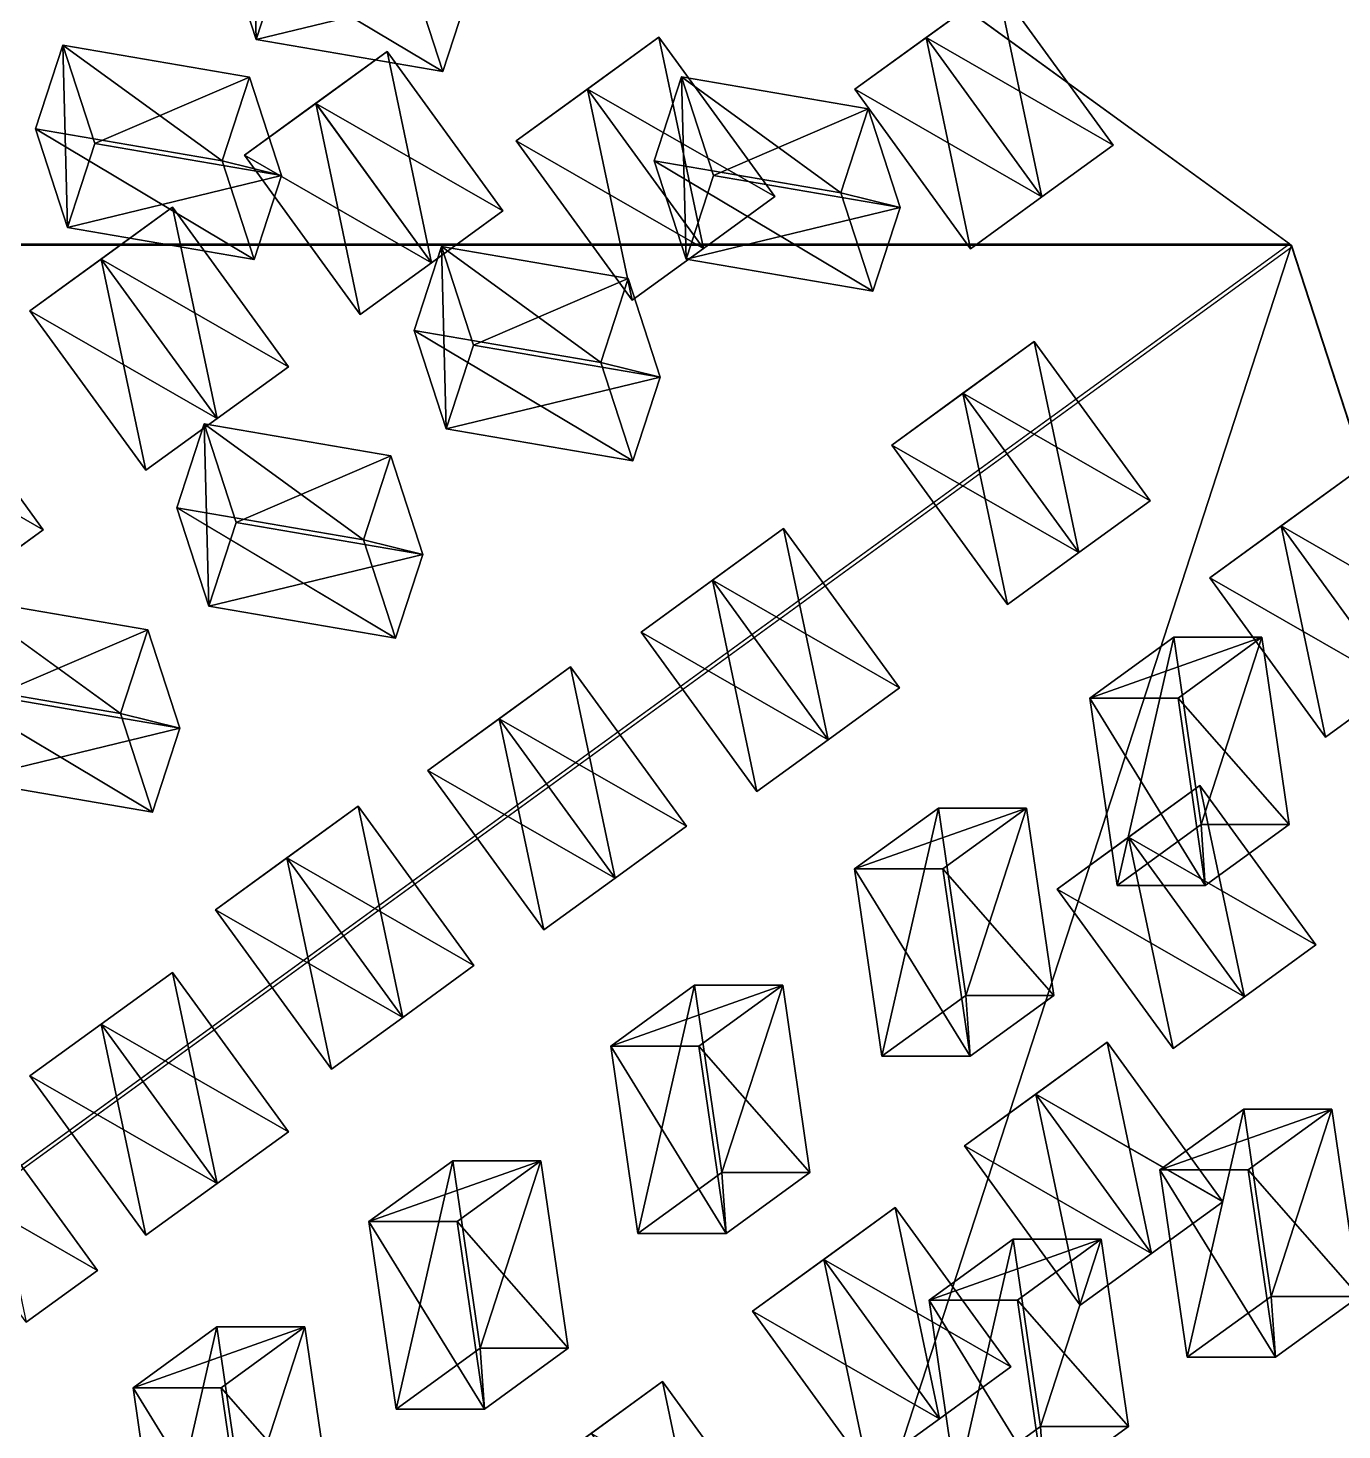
# Model space of a CAD drawing. Header units: metres. Extents: x -324 to 324, y -310 to 311.
# Drawn here: x 197.8 to 264.5, y 130.2 to 201.3 of the extents above; entities that cross this region are included whole.
import ezdxf

# ---------------------------------------------------------------- set-up
doc = ezdxf.new("R2010")
doc.units = ezdxf.units.M

msp = doc.modelspace()

# ---------------------------------------------------------------- linework, layer by layer
for p, q in [((261.85678, 190.37573, -938.09595), (100.055176, 307.93848, -1061.6997)), ((100.13973, 307.87, -1061.904), (261.94806, 190.31651, -938.3003)), ((161.85379, 117.71219, -738.10077), (261.85678, 190.37573, -938.09595)), ((261.97623, 190.21135, -938.0959), (161.96648, 117.557076, -738.10077)), ((261.94806, 190.31651, -938.3003), (323.74664, 0.10166931, -1061.9042)), ((323.78568, 7.632487e-05, -1061.6997), (261.97623, 190.21135, -938.0959))]:
    msp.add_line(p, q)
for points in [[(-61.753036, 190.3664, -738.10077), (261.85678, 190.37573, -938.09595), (100.055176, 307.93848, -1061.6997), (100.055275, 307.93857, -1061.6996)], [(261.94806, 190.31651, -938.3003), (61.935257, 190.3072, -1261.8992), (100.13973, 307.87, -1061.904), (100.13983, 307.8701, -1061.9039)], [(209.17441, 210.01279, -923.883), (207.79248, 205.75963, -926.1193), (209.41695, 200.75923, -917.613), (209.41705, 200.75934, -917.61285)], [(209.41695, 200.75923, -917.613), (210.79889, 205.01239, -915.3767), (209.17441, 210.01279, -923.883), (209.17451, 210.0129, -923.8829)], [(218.88913, 199.13477, -920.3769), (209.41695, 200.75923, -917.613), (207.79248, 205.75963, -926.1193), (207.79259, 205.75974, -926.1192)], [(207.79248, 205.75963, -926.1193), (217.26465, 204.13516, -928.8832), (218.88913, 199.13477, -920.3769), (218.88924, 199.13487, -920.3768)], [(220.27106, 203.38792, -918.14056), (210.79889, 205.01239, -915.3767), (209.41695, 200.75923, -917.613), (209.41705, 200.75934, -917.61285)], [(220.27106, 203.38792, -918.14056), (218.88913, 199.13477, -920.3769), (217.26465, 204.13516, -928.8832), (217.26476, 204.13527, -928.88306)], [(209.41695, 200.75923, -917.613), (218.88913, 199.13477, -920.3769), (220.27106, 203.38792, -918.14056), (220.27116, 203.38803, -918.14044)], [(239.79451, 198.22546, -972.67017), (243.4129, 200.85437, -963.72614), (247.03085, 203.48297, -965.9624), (247.03096, 203.48308, -965.9623)], [(247.03085, 203.48297, -965.9624), (243.41246, 200.85405, -974.90643), (239.79451, 198.22546, -972.67017), (239.79462, 198.22557, -972.67004)], [(243.41246, 200.85405, -974.90643), (247.03085, 203.48297, -965.9624), (252.9087, 195.39279, -965.9624), (252.90881, 195.3929, -965.9623)], [(247.03085, 203.48297, -965.9624), (243.4129, 200.85437, -963.72614), (249.29076, 192.7642, -963.72614), (249.29086, 192.76431, -963.726)], [(249.29076, 192.7642, -963.72614), (252.9087, 195.39279, -965.9624), (247.03085, 203.48297, -965.9624), (247.03096, 203.48308, -965.9623)], [(222.61728, 195.61238, -1003.5316), (226.23567, 198.24129, -994.5876), (229.85362, 200.86989, -996.82385), (229.85373, 200.87, -996.8237)], [(229.85362, 200.86989, -996.82385), (226.23523, 198.24097, -1005.7679), (222.61728, 195.61238, -1003.5316), (222.61739, 195.61249, -1003.5315)], [(226.23523, 198.24097, -1005.7679), (229.85362, 200.86989, -996.82385), (235.73148, 192.77971, -996.82385), (235.73158, 192.77982, -996.8237)], [(229.85362, 200.86989, -996.82385), (226.23567, 198.24129, -994.5876), (232.11353, 190.15112, -994.5876), (232.11363, 190.15123, -994.58746)], [(232.11353, 190.15112, -994.5876), (235.73148, 192.77971, -996.82385), (229.85362, 200.86989, -996.82385), (229.85373, 200.87, -996.8237)], [(243.4129, 200.85437, -963.72614), (239.79451, 198.22546, -972.67017), (245.67236, 190.13528, -972.67017), (245.67247, 190.13539, -972.67004)], [(239.79451, 198.22546, -972.67017), (243.41246, 200.85405, -974.90643), (249.29031, 192.76389, -974.90643), (249.29042, 192.76399, -974.9063)], [(252.9087, 195.39279, -965.9624), (249.29031, 192.76389, -974.90643), (243.41246, 200.85405, -974.90643), (243.41257, 200.85416, -974.9063)], [(245.67236, 190.13528, -972.67017), (249.29076, 192.7642, -963.72614), (243.4129, 200.85437, -963.72614), (243.41301, 200.85448, -963.726)], [(207.69804, 194.58989, -904.81744), (198.22588, 196.21436, -902.0536), (199.6078, 200.46751, -899.81726), (199.60791, 200.46762, -899.81714)], [(199.6078, 200.46751, -899.81726), (198.22588, 196.21436, -902.0536), (199.85034, 191.21396, -893.54724), (199.85045, 191.21407, -893.5471)], [(199.85034, 191.21396, -893.54724), (201.23228, 195.46712, -891.311), (199.6078, 200.46751, -899.81726), (199.60791, 200.46762, -899.81714)], [(209.07999, 198.84305, -902.5812), (199.6078, 200.46751, -899.81726), (201.23228, 195.46712, -891.311), (201.23239, 195.46722, -891.31085)], [(199.6078, 200.46751, -899.81726), (209.07999, 198.84305, -902.5812), (207.69804, 194.58989, -904.81744), (207.69815, 194.59, -904.8173)], [(208.82446, 194.88531, -1026.7008), (212.44286, 197.51422, -1017.7567), (216.0608, 200.14282, -1019.993), (216.06091, 200.14293, -1019.99286)], [(216.0608, 200.14282, -1019.993), (212.44241, 197.5139, -1028.937), (208.82446, 194.88531, -1026.7008), (208.82457, 194.88542, -1026.7007)], [(212.44241, 197.5139, -1028.937), (216.0608, 200.14282, -1019.993), (221.93866, 192.05264, -1019.993), (221.93877, 192.05275, -1019.99286)], [(216.0608, 200.14282, -1019.993), (212.44286, 197.51422, -1017.7567), (218.32071, 189.42406, -1017.7567), (218.32082, 189.42416, -1017.7566)], [(218.32071, 189.42406, -1017.7567), (221.93866, 192.05264, -1019.993), (216.0608, 200.14282, -1019.993), (216.06091, 200.14293, -1019.99286)], [(201.23228, 195.46712, -891.311), (210.70445, 193.84265, -894.0748), (209.07999, 198.84305, -902.5812), (209.0801, 198.84315, -902.58105)], [(207.69804, 194.58989, -904.81744), (209.07999, 198.84305, -902.5812), (210.70445, 193.84265, -894.0748), (210.70456, 193.84276, -894.0747)], [(239.08505, 192.97623, -921.14435), (229.61288, 194.6007, -918.3805), (230.99481, 198.85385, -916.14417), (230.99492, 198.85396, -916.14404)], [(230.99481, 198.85385, -916.14417), (229.61288, 194.6007, -918.3805), (231.23735, 189.6003, -909.87415), (231.23746, 189.6004, -909.874)], [(231.23735, 189.6003, -909.87415), (232.6193, 193.85345, -907.6379), (230.99481, 198.85385, -916.14417), (230.99492, 198.85396, -916.14404)], [(240.467, 197.22939, -918.9081), (230.99481, 198.85385, -916.14417), (232.6193, 193.85345, -907.6379), (232.6194, 193.85356, -907.63776)], [(230.99481, 198.85385, -916.14417), (240.467, 197.22939, -918.9081), (239.08505, 192.97623, -921.14435), (239.08516, 192.97633, -921.1442)], [(226.23567, 198.24129, -994.5876), (222.61728, 195.61238, -1003.5316), (228.49513, 187.5222, -1003.5316), (228.49524, 187.52231, -1003.5315)], [(222.61728, 195.61238, -1003.5316), (226.23523, 198.24097, -1005.7679), (232.11308, 190.1508, -1005.7679), (232.11319, 190.15091, -1005.76776)], [(235.73148, 192.77971, -996.82385), (232.11308, 190.1508, -1005.7679), (226.23523, 198.24097, -1005.7679), (226.23534, 198.24107, -1005.76776)], [(228.49513, 187.5222, -1003.5316), (232.11353, 190.15112, -994.5876), (226.23567, 198.24129, -994.5876), (226.23578, 198.2414, -994.58746)], [(249.29031, 192.76389, -974.90643), (245.67236, 190.13528, -972.67017), (239.79451, 198.22546, -972.67017), (239.79462, 198.22557, -972.67004)], [(212.44286, 197.51422, -1017.7567), (208.82446, 194.88531, -1026.7008), (214.70232, 186.79514, -1026.7008), (214.70242, 186.79524, -1026.7007)], [(208.82446, 194.88531, -1026.7008), (212.44241, 197.5139, -1028.937), (218.32027, 189.42374, -1028.937), (218.32037, 189.42384, -1028.9369)], [(221.93866, 192.05264, -1019.993), (218.32027, 189.42374, -1028.937), (212.44241, 197.5139, -1028.937), (212.44252, 197.514, -1028.9369)], [(214.70232, 186.79514, -1026.7008), (218.32071, 189.42406, -1017.7567), (212.44286, 197.51422, -1017.7567), (212.44296, 197.51433, -1017.7566)], [(232.6193, 193.85345, -907.6379), (242.09146, 192.22899, -910.40173), (240.467, 197.22939, -918.9081), (240.4671, 197.22949, -918.90796)], [(239.08505, 192.97623, -921.14435), (240.467, 197.22939, -918.9081), (242.09146, 192.22899, -910.40173), (242.09157, 192.2291, -910.4016)], [(209.32253, 189.5895, -896.31116), (199.85034, 191.21396, -893.54724), (198.22588, 196.21436, -902.0536), (198.22598, 196.21446, -902.05347)], [(198.22588, 196.21436, -902.0536), (207.69804, 194.58989, -904.81744), (209.32253, 189.5895, -896.31116), (209.32263, 189.5896, -896.31104)], [(210.70445, 193.84265, -894.0748), (201.23228, 195.46712, -891.311), (199.85034, 191.21396, -893.54724), (199.85045, 191.21407, -893.5471)], [(232.11308, 190.1508, -1005.7679), (228.49513, 187.5222, -1003.5316), (222.61728, 195.61238, -1003.5316), (222.61739, 195.61249, -1003.5315)], [(249.29031, 192.76389, -974.90643), (252.9087, 195.39279, -965.9624), (249.29076, 192.7642, -963.72614), (249.29086, 192.76431, -963.726)], [(210.70445, 193.84265, -894.0748), (209.32253, 189.5895, -896.31116), (207.69804, 194.58989, -904.81744), (207.69815, 194.59, -904.8173)], [(218.32027, 189.42374, -1028.937), (214.70232, 186.79514, -1026.7008), (208.82446, 194.88531, -1026.7008), (208.82457, 194.88542, -1026.7007)], [(240.70953, 187.97583, -912.63806), (231.23735, 189.6003, -909.87415), (229.61288, 194.6007, -918.3805), (229.61299, 194.6008, -918.3804)], [(229.61288, 194.6007, -918.3805), (239.08505, 192.97623, -921.14435), (240.70953, 187.97583, -912.63806), (240.70964, 187.97594, -912.63794)], [(199.85034, 191.21396, -893.54724), (209.32253, 189.5895, -896.31116), (210.70445, 193.84265, -894.0748), (210.70456, 193.84276, -894.0747)], [(242.09146, 192.22899, -910.40173), (232.6193, 193.85345, -907.6379), (231.23735, 189.6003, -909.87415), (231.23746, 189.6004, -909.874)], [(242.09146, 192.22899, -910.40173), (240.70953, 187.97583, -912.63806), (239.08505, 192.97623, -921.14435), (239.08516, 192.97633, -921.1442)], [(197.9418, 186.97859, -1053.601), (201.5602, 189.6075, -1044.6569), (205.17815, 192.2361, -1046.8932), (205.17825, 192.2362, -1046.8931)], [(205.17815, 192.2361, -1046.8932), (201.55975, 189.60718, -1055.8373), (197.9418, 186.97859, -1053.601), (197.94191, 186.9787, -1053.6008)], [(201.55975, 189.60718, -1055.8373), (205.17815, 192.2361, -1046.8932), (211.056, 184.14592, -1046.8932), (211.0561, 184.14603, -1046.8931)], [(205.17815, 192.2361, -1046.8932), (201.5602, 189.6075, -1044.6569), (207.43805, 181.51733, -1044.6569), (207.43816, 181.51744, -1044.6567)], [(207.43805, 181.51733, -1044.6569), (211.056, 184.14592, -1046.8932), (205.17815, 192.2361, -1046.8932), (205.17825, 192.2362, -1046.8931)], [(231.23735, 189.6003, -909.87415), (240.70953, 187.97583, -912.63806), (242.09146, 192.22899, -910.40173), (242.09157, 192.2291, -910.4016)], [(232.11308, 190.1508, -1005.7679), (235.73148, 192.77971, -996.82385), (232.11353, 190.15112, -994.5876), (232.11363, 190.15123, -994.58746)], [(249.29076, 192.7642, -963.72614), (245.67236, 190.13528, -972.67017), (249.29031, 192.76389, -974.90643), (249.29042, 192.76399, -974.9063)], [(218.32027, 189.42374, -1028.937), (221.93866, 192.05264, -1019.993), (218.32071, 189.42406, -1017.7567), (218.32082, 189.42416, -1017.7566)], [(-61.753036, 190.3664, -738.10077), (161.85379, 117.71219, -738.10077), (261.85678, 190.37573, -938.09595), (261.85687, 190.37584, -938.0958)], [(61.803394, -190.21127, -1262), (61.803425, 190.21133, -1262), (200, 2.2904767e-05, -1262), (200.0001, 0.00012290476, -1261.9999)], [(261.94806, 190.31651, -938.3003), (200.13191, 0.09591675, -1261.8993), (61.935257, 190.3072, -1261.8992), (61.935356, 190.30731, -1261.899)], [(161.96648, 117.557076, -738.10077), (323.78568, 7.632487e-05, -1061.6997), (261.97623, 190.21135, -938.0959), (261.97632, 190.21146, -938.09576)], [(261.94806, 190.31651, -938.3003), (323.74664, 0.10166931, -1061.9042), (200.13191, 0.09591675, -1261.8993), (200.13202, 0.09601675, -1261.8992)], [(226.91206, 184.36429, -897.24304), (217.4399, 185.98875, -894.4792), (218.82182, 190.24191, -892.24286), (218.82193, 190.24202, -892.24274)], [(218.82182, 190.24191, -892.24286), (217.4399, 185.98875, -894.4792), (219.06436, 180.98836, -885.97284), (219.06447, 180.98846, -885.9727)], [(219.06436, 180.98836, -885.97284), (220.4463, 185.24152, -883.7366), (218.82182, 190.24191, -892.24286), (218.82193, 190.24202, -892.24274)], [(228.294, 188.61745, -895.0068), (218.82182, 190.24191, -892.24286), (220.4463, 185.24152, -883.7366), (220.44641, 185.24162, -883.73645)], [(218.82182, 190.24191, -892.24286), (228.294, 188.61745, -895.0068), (226.91206, 184.36429, -897.24304), (226.91217, 184.3644, -897.2429)], [(232.11353, 190.15112, -994.5876), (228.49513, 187.5222, -1003.5316), (232.11308, 190.1508, -1005.7679), (232.11319, 190.15091, -1005.76776)], [(201.5602, 189.6075, -1044.6569), (197.9418, 186.97859, -1053.601), (203.81966, 178.88841, -1053.601), (203.81976, 178.88852, -1053.6008)], [(197.9418, 186.97859, -1053.601), (201.55975, 189.60718, -1055.8373), (207.4376, 181.51701, -1055.8373), (207.43771, 181.51712, -1055.8372)], [(211.056, 184.14592, -1046.8932), (207.4376, 181.51701, -1055.8373), (201.55975, 189.60718, -1055.8373), (201.55986, 189.60728, -1055.8372)], [(203.81966, 178.88841, -1053.601), (207.43805, 181.51733, -1044.6569), (201.5602, 189.6075, -1044.6569), (201.5603, 189.6076, -1044.6567)], [(218.32071, 189.42406, -1017.7567), (214.70232, 186.79514, -1026.7008), (218.32027, 189.42374, -1028.937), (218.32037, 189.42384, -1028.9369)], [(220.4463, 185.24152, -883.7366), (229.91847, 183.61705, -886.5004), (228.294, 188.61745, -895.0068), (228.29411, 188.61755, -895.00665)], [(226.91206, 184.36429, -897.24304), (228.294, 188.61745, -895.0068), (229.91847, 183.61705, -886.5004), (229.91858, 183.61716, -886.5003)], [(207.4376, 181.51701, -1055.8373), (203.81966, 178.88841, -1053.601), (197.9418, 186.97859, -1053.601), (197.94191, 186.9787, -1053.6008)], [(228.53654, 179.36389, -888.73676), (219.06436, 180.98836, -885.97284), (217.4399, 185.98875, -894.4792), (217.44, 185.98886, -894.47906)], [(217.4399, 185.98875, -894.4792), (226.91206, 184.36429, -897.24304), (228.53654, 179.36389, -888.73676), (228.53665, 179.364, -888.73663)], [(229.91847, 183.61705, -886.5004), (220.4463, 185.24152, -883.7366), (219.06436, 180.98836, -885.97284), (219.06447, 180.98846, -885.9727)], [(241.66646, 180.16995, -990.8646), (245.28485, 182.79886, -981.9206), (248.9028, 185.42746, -984.15686), (248.90291, 185.42757, -984.15674)], [(248.9028, 185.42746, -984.15686), (245.28441, 182.79854, -993.1009), (241.66646, 180.16995, -990.8646), (241.66656, 180.17006, -990.8645)], [(245.28441, 182.79854, -993.1009), (248.9028, 185.42746, -984.15686), (254.78065, 177.33728, -984.15686), (254.78076, 177.33739, -984.15674)], [(248.9028, 185.42746, -984.15686), (245.28485, 182.79886, -981.9206), (251.1627, 174.7087, -981.9206), (251.16281, 174.7088, -981.9205)], [(251.1627, 174.7087, -981.9206), (254.78065, 177.33728, -984.15686), (248.9028, 185.42746, -984.15686), (248.90291, 185.42757, -984.15674)], [(229.91847, 183.61705, -886.5004), (228.53654, 179.36389, -888.73676), (226.91206, 184.36429, -897.24304), (226.91217, 184.3644, -897.2429)], [(189.12123, 181.33394, -1085.6854), (192.73962, 183.96286, -1076.7413), (198.61748, 175.87268, -1076.7413), (198.61758, 175.87279, -1076.7412)], [(194.99953, 173.2441, -1074.505), (198.61748, 175.87268, -1076.7413), (192.73962, 183.96286, -1076.7413), (192.73973, 183.96297, -1076.7412)], [(207.4376, 181.51701, -1055.8373), (211.056, 184.14592, -1046.8932), (207.43805, 181.51733, -1044.6569), (207.43816, 181.51744, -1044.6567)], [(219.06436, 180.98836, -885.97284), (228.53654, 179.36389, -888.73676), (229.91847, 183.61705, -886.5004), (229.91858, 183.61716, -886.5003)], [(245.28485, 182.79886, -981.9206), (241.66646, 180.16995, -990.8646), (247.54431, 172.07977, -990.8646), (247.54442, 172.07988, -990.8645)], [(241.66646, 180.16995, -990.8646), (245.28441, 182.79854, -993.1009), (251.16226, 174.70837, -993.1009), (251.16237, 174.70848, -993.10077)], [(254.78065, 177.33728, -984.15686), (251.16226, 174.70837, -993.1009), (245.28441, 182.79854, -993.1009), (245.28452, 182.79865, -993.10077)], [(247.54431, 172.07977, -990.8646), (251.1627, 174.7087, -981.9206), (245.28485, 182.79886, -981.9206), (245.28496, 182.79897, -981.9205)], [(207.43805, 181.51733, -1044.6569), (203.81966, 178.88841, -1053.601), (207.4376, 181.51701, -1055.8373), (207.43771, 181.51712, -1055.8372)], [(198.61748, 175.87268, -1076.7413), (194.99908, 173.24377, -1085.6854), (189.12123, 181.33394, -1085.6854), (189.12134, 181.33405, -1085.6853)], [(214.86455, 175.36606, -872.68463), (205.39238, 176.99052, -869.9208), (206.7743, 181.24368, -867.68445), (206.77441, 181.24379, -867.6843)], [(206.7743, 181.24368, -867.68445), (205.39238, 176.99052, -869.9208), (207.01685, 171.99013, -861.4144), (207.01695, 171.99023, -861.4143)], [(207.01685, 171.99013, -861.4144), (208.39879, 176.24329, -859.17816), (206.7743, 181.24368, -867.68445), (206.77441, 181.24379, -867.6843)], [(216.24649, 179.61922, -870.44836), (206.7743, 181.24368, -867.68445), (208.39879, 176.24329, -859.17816), (208.3989, 176.2434, -859.17804)], [(206.7743, 181.24368, -867.68445), (216.24649, 179.61922, -870.44836), (214.86455, 175.36606, -872.68463), (214.86465, 175.36617, -872.6845)], [(251.16226, 174.70837, -993.1009), (247.54431, 172.07977, -990.8646), (241.66646, 180.16995, -990.8646), (241.66656, 180.17006, -990.8645)], [(208.39879, 176.24329, -859.17816), (217.87096, 174.61882, -861.942), (216.24649, 179.61922, -870.44836), (216.2466, 179.61932, -870.44824)], [(214.86455, 175.36606, -872.68463), (216.24649, 179.61922, -870.44836), (217.87096, 174.61882, -861.942), (217.87106, 174.61893, -861.9419)], [(257.80573, 173.43515, -972.67017), (261.4241, 176.06406, -963.72614), (265.04205, 178.69266, -965.9624), (265.04214, 178.69276, -965.9623)], [(265.04205, 178.69266, -965.9624), (261.42368, 176.06374, -974.90643), (257.80573, 173.43515, -972.67017), (257.80582, 173.43526, -972.67004)], [(261.42368, 176.06374, -974.90643), (265.04205, 178.69266, -965.9624), (270.91992, 170.60248, -965.9624), (270.92, 170.60258, -965.9623)], [(265.04205, 178.69266, -965.9624), (261.4241, 176.06406, -963.72614), (267.30197, 167.97389, -963.72614), (267.30206, 167.974, -963.726)], [(251.16226, 174.70837, -993.1009), (254.78065, 177.33728, -984.15686), (251.1627, 174.7087, -981.9206), (251.16281, 174.7088, -981.9205)], [(216.48903, 170.36566, -864.17834), (207.01685, 171.99013, -861.4144), (205.39238, 176.99052, -869.9208), (205.39249, 176.99063, -869.92065)], [(205.39238, 176.99052, -869.9208), (214.86455, 175.36606, -872.68463), (216.48903, 170.36566, -864.17834), (216.48914, 170.36577, -864.1782)], [(194.99908, 173.24377, -1085.6854), (198.61748, 175.87268, -1076.7413), (194.99953, 173.2441, -1074.505), (194.99963, 173.2442, -1074.5049)], [(217.87096, 174.61882, -861.942), (208.39879, 176.24329, -859.17816), (207.01685, 171.99013, -861.4144), (207.01695, 171.99023, -861.4143)], [(228.94824, 170.675, -1022.60126), (232.56664, 173.30391, -1013.6572), (236.18459, 175.93251, -1015.8935), (236.1847, 175.93262, -1015.8934)], [(236.18459, 175.93251, -1015.8935), (232.5662, 173.30359, -1024.8375), (228.94824, 170.675, -1022.60126), (228.94835, 170.67511, -1022.60114)], [(232.5662, 173.30359, -1024.8375), (236.18459, 175.93251, -1015.8935), (242.06244, 167.84233, -1015.8935), (242.06255, 167.84244, -1015.8934)], [(236.18459, 175.93251, -1015.8935), (232.56664, 173.30391, -1013.6572), (238.44449, 165.21375, -1013.6572), (238.4446, 165.21385, -1013.6571)], [(238.44449, 165.21375, -1013.6572), (242.06244, 167.84233, -1015.8935), (236.18459, 175.93251, -1015.8935), (236.1847, 175.93262, -1015.8934)], [(261.4241, 176.06406, -963.72614), (257.80573, 173.43515, -972.67017), (263.6836, 165.34497, -972.67017), (263.6837, 165.34508, -972.67004)], [(257.80573, 173.43515, -972.67017), (261.42368, 176.06374, -974.90643), (267.30154, 167.97357, -974.90643), (267.30164, 167.97368, -974.9063)], [(270.91992, 170.60248, -965.9624), (267.30154, 167.97357, -974.90643), (261.42368, 176.06374, -974.90643), (261.42377, 176.06384, -974.9063)], [(263.6836, 165.34497, -972.67017), (267.30197, 167.97389, -963.72614), (261.4241, 176.06406, -963.72614), (261.4242, 176.06416, -963.726)], [(217.87096, 174.61882, -861.942), (216.48903, 170.36566, -864.17834), (214.86455, 175.36606, -872.68463), (214.86465, 175.36617, -872.6845)], [(207.01685, 171.99013, -861.4144), (216.48903, 170.36566, -864.17834), (217.87096, 174.61882, -861.942), (217.87106, 174.61893, -861.9419)], [(251.1627, 174.7087, -981.9206), (247.54431, 172.07977, -990.8646), (251.16226, 174.70837, -993.1009), (251.16237, 174.70848, -993.10077)], [(232.56664, 173.30391, -1013.6572), (228.94824, 170.675, -1022.60126), (234.8261, 162.58482, -1022.60126), (234.8262, 162.58493, -1022.60114)], [(228.94824, 170.675, -1022.60126), (232.5662, 173.30359, -1024.8375), (238.44405, 165.21342, -1024.8375), (238.44415, 165.21353, -1024.8374)], [(242.06244, 167.84233, -1015.8935), (238.44405, 165.21342, -1024.8375), (232.5662, 173.30359, -1024.8375), (232.5663, 173.3037, -1024.8374)], [(234.8261, 162.58482, -1022.60126), (238.44449, 165.21375, -1013.6572), (232.56664, 173.30391, -1013.6572), (232.56674, 173.30402, -1013.6571)], [(267.30154, 167.97357, -974.90643), (263.6836, 165.34497, -972.67017), (257.80573, 173.43515, -972.67017), (257.80582, 173.43526, -972.67004)], [(202.53131, 166.53842, -848.2741), (193.05914, 168.16289, -845.51025), (194.44107, 172.41605, -843.2739), (194.44118, 172.41615, -843.2738)], [(203.91325, 170.79158, -846.03784), (194.44107, 172.41605, -843.2739), (196.06555, 167.41565, -834.76764), (196.06566, 167.41576, -834.7675)], [(194.44107, 172.41605, -843.2739), (203.91325, 170.79158, -846.03784), (202.53131, 166.53842, -848.2741), (202.53142, 166.53853, -848.274)], [(196.06555, 167.41565, -834.76764), (205.53772, 165.79118, -837.5315), (203.91325, 170.79158, -846.03784), (203.91336, 170.79169, -846.0377)], [(202.53131, 166.53842, -848.2741), (203.91325, 170.79158, -846.03784), (205.53772, 165.79118, -837.5315), (205.53783, 165.79129, -837.5314)], [(238.44405, 165.21342, -1024.8375), (234.8261, 162.58482, -1022.60126), (228.94824, 170.675, -1022.60126), (228.94835, 170.67511, -1022.60114)], [(253.10936, 157.8157, -912.5389), (251.72726, 167.32626, -909.77496), (255.98093, 170.41644, -918.2813), (255.98103, 170.41655, -918.2812)], [(251.72726, 167.32626, -909.77496), (256.19928, 167.32626, -907.5387), (260.45294, 170.41644, -916.045), (260.45303, 170.41655, -916.04486)], [(260.45294, 170.41644, -916.045), (255.98093, 170.41644, -918.2813), (251.72726, 167.32626, -909.77496), (251.72737, 167.32637, -909.77484)], [(255.98093, 170.41644, -918.2813), (257.36304, 160.90588, -921.04517), (253.10936, 157.8157, -912.5389), (253.10947, 157.81581, -912.53876)], [(257.36304, 160.90588, -921.04517), (255.98093, 170.41644, -918.2813), (260.45294, 170.41644, -916.045), (260.45303, 170.41655, -916.04486)], [(261.83505, 160.90588, -918.8089), (260.45294, 170.41644, -916.045), (256.19928, 167.32626, -907.5387), (256.19937, 167.32637, -907.5386)], [(260.45294, 170.41644, -916.045), (261.83505, 160.90588, -918.8089), (257.36304, 160.90588, -921.04517), (257.36313, 160.90599, -921.04504)], [(218.13792, 163.64839, -1048.3499), (221.75632, 166.2773, -1039.4058), (225.37427, 168.9059, -1041.6421), (225.37437, 168.906, -1041.642)], [(225.37427, 168.9059, -1041.6421), (221.75587, 166.27698, -1050.5862), (218.13792, 163.64839, -1048.3499), (218.13803, 163.6485, -1048.3497)], [(221.75587, 166.27698, -1050.5862), (225.37427, 168.9059, -1041.6421), (231.25212, 160.81572, -1041.6421), (231.25223, 160.81583, -1041.642)], [(225.37427, 168.9059, -1041.6421), (221.75632, 166.2773, -1039.4058), (227.63417, 158.18713, -1039.4058), (227.63428, 158.18724, -1039.4056)], [(227.63417, 158.18713, -1039.4058), (231.25212, 160.81572, -1041.6421), (225.37427, 168.9059, -1041.6421), (225.37437, 168.906, -1041.642)], [(204.15579, 161.53802, -839.7678), (194.68361, 163.16249, -837.0039), (193.05914, 168.16289, -845.51025), (193.05925, 168.163, -845.51013)], [(193.05914, 168.16289, -845.51025), (202.53131, 166.53842, -848.2741), (204.15579, 161.53802, -839.7678), (204.1559, 161.53813, -839.7677)], [(267.30197, 167.97389, -963.72614), (263.6836, 165.34497, -972.67017), (267.30154, 167.97357, -974.90643), (267.30164, 167.97368, -974.9063)], [(205.53772, 165.79118, -837.5315), (196.06555, 167.41565, -834.76764), (194.68361, 163.16249, -837.0039), (194.68372, 163.1626, -837.0038)], [(238.44405, 165.21342, -1024.8375), (242.06244, 167.84233, -1015.8935), (238.44449, 165.21375, -1013.6572), (238.4446, 165.21385, -1013.6571)], [(257.5814, 157.8157, -910.30255), (256.19928, 167.32626, -907.5387), (251.72726, 167.32626, -909.77496), (251.72737, 167.32637, -909.77484)], [(251.72726, 167.32626, -909.77496), (253.10936, 157.8157, -912.5389), (257.5814, 157.8157, -910.30255), (257.58148, 157.81581, -910.3024)], [(256.19928, 167.32626, -907.5387), (257.5814, 157.8157, -910.30255), (261.83505, 160.90588, -918.8089), (261.83514, 160.90599, -918.8088)], [(205.53772, 165.79118, -837.5315), (204.15579, 161.53802, -839.7678), (202.53131, 166.53842, -848.2741), (202.53142, 166.53853, -848.274)], [(221.75632, 166.2773, -1039.4058), (218.13792, 163.64839, -1048.3499), (224.01578, 155.55821, -1048.3499), (224.01588, 155.55832, -1048.3497)], [(218.13792, 163.64839, -1048.3499), (221.75587, 166.27698, -1050.5862), (227.63373, 158.18681, -1050.5862), (227.63383, 158.18692, -1050.586)], [(231.25212, 160.81572, -1041.6421), (227.63373, 158.18681, -1050.5862), (221.75587, 166.27698, -1050.5862), (221.75598, 166.27708, -1050.586)], [(224.01578, 155.55821, -1048.3499), (227.63417, 158.18713, -1039.4058), (221.75632, 166.2773, -1039.4058), (221.75642, 166.2774, -1039.4056)], [(194.68361, 163.16249, -837.0039), (204.15579, 161.53802, -839.7678), (205.53772, 165.79118, -837.5315), (205.53783, 165.79129, -837.5314)], [(238.44449, 165.21375, -1013.6572), (234.8261, 162.58482, -1022.60126), (238.44405, 165.21342, -1024.8375), (238.44415, 165.21353, -1024.8374)], [(227.63373, 158.18681, -1050.5862), (224.01578, 155.55821, -1048.3499), (218.13792, 163.64839, -1048.3499), (218.13803, 163.6485, -1048.3497)], [(250.07068, 157.6301, -1003.76196), (253.68907, 160.259, -994.81793), (257.307, 162.8876, -997.0542), (257.3071, 162.88771, -997.0541)], [(257.307, 162.8876, -997.0542), (253.68863, 160.25868, -1005.9982), (250.07068, 157.6301, -1003.76196), (250.07079, 157.6302, -1003.76184)], [(253.68863, 160.25868, -1005.9982), (257.307, 162.8876, -997.0542), (263.18488, 154.79742, -997.0542), (263.18497, 154.79753, -997.0541)], [(257.307, 162.8876, -997.0542), (253.68907, 160.259, -994.81793), (259.56693, 152.16884, -994.81793), (259.56702, 152.16895, -994.8178)], [(259.56693, 152.16884, -994.81793), (263.18488, 154.79742, -997.0542), (257.307, 162.8876, -997.0542), (257.3071, 162.88771, -997.0541)], [(207.35788, 156.58012, -1074.0985), (210.97627, 159.20903, -1065.1544), (214.59422, 161.83763, -1067.3907), (214.59433, 161.83774, -1067.3906)], [(214.59422, 161.83763, -1067.3907), (210.97583, 159.20871, -1076.3348), (207.35788, 156.58012, -1074.0985), (207.35799, 156.58023, -1074.0984)], [(210.97583, 159.20871, -1076.3348), (214.59422, 161.83763, -1067.3907), (220.47208, 153.74745, -1067.3907), (220.47218, 153.74756, -1067.3906)], [(214.59422, 161.83763, -1067.3907), (210.97627, 159.20903, -1065.1544), (216.85413, 151.11887, -1065.1544), (216.85423, 151.11897, -1065.1543)], [(216.85413, 151.11887, -1065.1544), (220.47208, 153.74745, -1067.3907), (214.59422, 161.83763, -1067.3907), (214.59433, 161.83774, -1067.3906)], [(241.17038, 149.14236, -888.6638), (239.78828, 158.65292, -885.8999), (244.04195, 161.7431, -894.40625), (244.04205, 161.74321, -894.4061)], [(239.78828, 158.65292, -885.8999), (244.2603, 158.65292, -883.66364), (248.51398, 161.7431, -892.1699), (248.51408, 161.74321, -892.1698)], [(248.51398, 161.7431, -892.1699), (244.04195, 161.7431, -894.40625), (239.78828, 158.65292, -885.8999), (239.78839, 158.65303, -885.8998)], [(244.04195, 161.7431, -894.40625), (245.42406, 152.23254, -897.1701), (241.17038, 149.14236, -888.6638), (241.17049, 149.14247, -888.6637)], [(245.42406, 152.23254, -897.1701), (244.04195, 161.7431, -894.40625), (248.51398, 161.7431, -892.1699), (248.51408, 161.74321, -892.1698)], [(249.89607, 152.23254, -894.93384), (248.51398, 161.7431, -892.1699), (244.2603, 158.65292, -883.66364), (244.2604, 158.65303, -883.6635)], [(248.51398, 161.7431, -892.1699), (249.89607, 152.23254, -894.93384), (245.42406, 152.23254, -897.1701), (245.42416, 152.23265, -897.17)], [(257.5814, 157.8157, -910.30255), (253.10936, 157.8157, -912.5389), (257.36304, 160.90588, -921.04517), (257.36313, 160.90599, -921.04504)], [(257.36304, 160.90588, -921.04517), (261.83505, 160.90588, -918.8089), (257.5814, 157.8157, -910.30255), (257.58148, 157.81581, -910.3024)], [(227.63373, 158.18681, -1050.5862), (231.25212, 160.81572, -1041.6421), (227.63417, 158.18713, -1039.4058), (227.63428, 158.18724, -1039.4056)], [(253.68907, 160.259, -994.81793), (250.07068, 157.6301, -1003.76196), (255.94853, 149.53992, -1003.76196), (255.94864, 149.54002, -1003.76184)], [(250.07068, 157.6301, -1003.76196), (253.68863, 160.25868, -1005.9982), (259.5665, 152.16852, -1005.9982), (259.5666, 152.16862, -1005.9981)], [(263.18488, 154.79742, -997.0542), (259.5665, 152.16852, -1005.9982), (253.68863, 160.25868, -1005.9982), (253.68874, 160.25879, -1005.9981)], [(255.94853, 149.53992, -1003.76196), (259.56693, 152.16884, -994.81793), (253.68907, 160.259, -994.81793), (253.68918, 160.25911, -994.8178)], [(210.97627, 159.20903, -1065.1544), (207.35788, 156.58012, -1074.0985), (213.23573, 148.48994, -1074.0985), (213.23584, 148.49005, -1074.0984)], [(207.35788, 156.58012, -1074.0985), (210.97583, 159.20871, -1076.3348), (216.85368, 151.11855, -1076.3348), (216.85379, 151.11865, -1076.3347)], [(220.47208, 153.74745, -1067.3907), (216.85368, 151.11855, -1076.3348), (210.97583, 159.20871, -1076.3348), (210.97594, 159.20882, -1076.3347)], [(213.23573, 148.48994, -1074.0985), (216.85413, 151.11887, -1065.1544), (210.97627, 159.20903, -1065.1544), (210.97638, 159.20914, -1065.1543)], [(227.63417, 158.18713, -1039.4058), (224.01578, 155.55821, -1048.3499), (227.63373, 158.18681, -1050.5862), (227.63383, 158.18692, -1050.586)], [(245.64241, 149.14236, -886.4275), (244.2603, 158.65292, -883.66364), (239.78828, 158.65292, -885.8999), (239.78839, 158.65303, -885.8998)], [(239.78828, 158.65292, -885.8999), (241.17038, 149.14236, -888.6638), (245.64241, 149.14236, -886.4275), (245.64252, 149.14247, -886.42737)], [(244.2603, 158.65292, -883.66364), (245.64241, 149.14236, -886.4275), (249.89607, 152.23254, -894.93384), (249.89618, 152.23265, -894.9337)], [(259.5665, 152.16852, -1005.9982), (255.94853, 149.53992, -1003.76196), (250.07068, 157.6301, -1003.76196), (250.07079, 157.6302, -1003.76184)], [(216.85368, 151.11855, -1076.3348), (213.23573, 148.48994, -1074.0985), (207.35788, 156.58012, -1074.0985), (207.35799, 156.58023, -1074.0984)], [(259.5665, 152.16852, -1005.9982), (263.18488, 154.79742, -997.0542), (259.56693, 152.16884, -994.81793), (259.56702, 152.16895, -994.8178)], [(216.85368, 151.11855, -1076.3348), (220.47208, 153.74745, -1067.3907), (216.85413, 151.11887, -1065.1544), (216.85423, 151.11897, -1065.1543)], [(197.94011, 148.14627, -1099.2483), (201.5585, 150.77518, -1090.3042), (205.17645, 153.40378, -1092.5405), (205.17656, 153.40388, -1092.5404)], [(205.17645, 153.40378, -1092.5405), (201.55806, 150.77486, -1101.4846), (197.94011, 148.14627, -1099.2483), (197.94022, 148.14638, -1099.2482)], [(201.55806, 150.77486, -1101.4846), (205.17645, 153.40378, -1092.5405), (211.0543, 145.3136, -1092.5405), (211.05441, 145.3137, -1092.5404)], [(205.17645, 153.40378, -1092.5405), (201.5585, 150.77518, -1090.3042), (207.43636, 142.68501, -1090.3042), (207.43646, 142.68512, -1090.3041)], [(207.43636, 142.68501, -1090.3042), (211.0543, 145.3136, -1092.5405), (205.17645, 153.40378, -1092.5405), (205.17656, 153.40388, -1092.5404)], [(228.79326, 140.15074, -863.9126), (227.41116, 149.6613, -861.1487), (231.66483, 152.75148, -869.655), (231.66493, 152.75159, -869.6549)], [(227.41116, 149.6613, -861.1487), (231.88318, 149.6613, -858.9124), (236.13686, 152.75148, -867.4187), (236.13696, 152.75159, -867.4186)], [(236.13686, 152.75148, -867.4187), (231.66483, 152.75148, -869.655), (227.41116, 149.6613, -861.1487), (227.41127, 149.6614, -861.14856)], [(231.66483, 152.75148, -869.655), (233.04694, 143.24092, -872.4189), (228.79326, 140.15074, -863.9126), (228.79337, 140.15085, -863.9125)], [(233.04694, 143.24092, -872.4189), (231.66483, 152.75148, -869.655), (236.13686, 152.75148, -867.4187), (236.13696, 152.75159, -867.4186)], [(237.51895, 143.24092, -870.1826), (236.13686, 152.75148, -867.4187), (231.88318, 149.6613, -858.9124), (231.88329, 149.6614, -858.9123)], [(236.13686, 152.75148, -867.4187), (237.51895, 143.24092, -870.1826), (233.04694, 143.24092, -872.4189), (233.04704, 143.24103, -872.41876)], [(245.64241, 149.14236, -886.4275), (241.17038, 149.14236, -888.6638), (245.42406, 152.23254, -897.1701), (245.42416, 152.23265, -897.17)], [(245.42406, 152.23254, -897.1701), (249.89607, 152.23254, -894.93384), (245.64241, 149.14236, -886.4275), (245.64252, 149.14247, -886.42737)], [(259.56693, 152.16884, -994.81793), (255.94853, 149.53992, -1003.76196), (259.5665, 152.16852, -1005.9982), (259.5666, 152.16862, -1005.9981)], [(216.85413, 151.11887, -1065.1544), (213.23573, 148.48994, -1074.0985), (216.85368, 151.11855, -1076.3348), (216.85379, 151.11865, -1076.3347)], [(201.5585, 150.77518, -1090.3042), (197.94011, 148.14627, -1099.2483), (203.81796, 140.05609, -1099.2483), (203.81807, 140.0562, -1099.2482)], [(197.94011, 148.14627, -1099.2483), (201.55806, 150.77486, -1101.4846), (207.43591, 142.6847, -1101.4846), (207.43602, 142.6848, -1101.4845)], [(211.0543, 145.3136, -1092.5405), (207.43591, 142.6847, -1101.4846), (201.55806, 150.77486, -1101.4846), (201.55817, 150.77496, -1101.4845)], [(203.81796, 140.05609, -1099.2483), (207.43636, 142.68501, -1090.3042), (201.5585, 150.77518, -1090.3042), (201.55861, 150.77528, -1090.3041)], [(233.26529, 140.15074, -861.6763), (231.88318, 149.6613, -858.9124), (227.41116, 149.6613, -861.1487), (227.41127, 149.6614, -861.14856)], [(227.41116, 149.6613, -861.1487), (228.79326, 140.15074, -863.9126), (233.26529, 140.15074, -861.6763), (233.2654, 140.15085, -861.67615)], [(231.88318, 149.6613, -858.9124), (233.26529, 140.15074, -861.6763), (237.51895, 143.24092, -870.1826), (237.51906, 143.24103, -870.1825)], [(245.36151, 144.5964, -1026.7008), (248.9799, 147.22531, -1017.7567), (252.59785, 149.85391, -1019.993), (252.59796, 149.85402, -1019.99286)], [(252.59785, 149.85391, -1019.993), (248.97946, 147.22499, -1028.937), (245.36151, 144.5964, -1026.7008), (245.36162, 144.59651, -1026.7007)], [(248.97946, 147.22499, -1028.937), (252.59785, 149.85391, -1019.993), (258.4757, 141.76373, -1019.993), (258.4758, 141.76384, -1019.99286)], [(252.59785, 149.85391, -1019.993), (248.9799, 147.22531, -1017.7567), (254.85776, 139.13515, -1017.7567), (254.85786, 139.13525, -1017.7566)], [(254.85776, 139.13515, -1017.7567), (258.4757, 141.76373, -1019.993), (252.59785, 149.85391, -1019.993), (252.59796, 149.85402, -1019.99286)], [(207.43591, 142.6847, -1101.4846), (203.81796, 140.05609, -1099.2483), (197.94011, 148.14627, -1099.2483), (197.94022, 148.14638, -1099.2482)], [(248.9799, 147.22531, -1017.7567), (245.36151, 144.5964, -1026.7008), (251.23936, 136.50623, -1026.7008), (251.23947, 136.50633, -1026.7007)], [(245.36151, 144.5964, -1026.7008), (248.97946, 147.22499, -1028.937), (254.85732, 139.13483, -1028.937), (254.85742, 139.13493, -1028.9369)], [(258.4757, 141.76373, -1019.993), (254.85732, 139.13483, -1028.937), (248.97946, 147.22499, -1028.937), (248.97957, 147.2251, -1028.9369)], [(251.23936, 136.50623, -1026.7008), (254.85776, 139.13515, -1017.7567), (248.9799, 147.22531, -1017.7567), (248.98001, 147.22542, -1017.7566)], [(191.86803, 143.73463, -1125.4368), (195.48642, 146.36356, -1116.4927), (201.36427, 138.27338, -1116.4927), (201.36438, 138.27348, -1116.4926)], [(197.74632, 135.64479, -1114.2563), (201.36427, 138.27338, -1116.4927), (195.48642, 146.36356, -1116.4927), (195.48653, 146.36366, -1116.4926)], [(256.6628, 133.86354, -919.6449), (255.2807, 143.3741, -916.881), (259.53436, 146.46428, -925.3873), (259.53445, 146.46439, -925.3872)], [(255.2807, 143.3741, -916.881), (259.75272, 143.3741, -914.6447), (264.00638, 146.46428, -923.151), (264.00647, 146.46439, -923.1509)], [(264.00638, 146.46428, -923.151), (259.53436, 146.46428, -925.3873), (255.2807, 143.3741, -916.881), (255.2808, 143.3742, -916.88086)], [(259.53436, 146.46428, -925.3873), (260.91647, 136.95372, -928.1512), (256.6628, 133.86354, -919.6449), (256.6629, 133.86365, -919.6448)], [(260.91647, 136.95372, -928.1512), (259.53436, 146.46428, -925.3873), (264.00638, 146.46428, -923.151), (264.00647, 146.46439, -923.1509)], [(265.3885, 136.95372, -925.9149), (264.00638, 146.46428, -923.151), (259.75272, 143.3741, -914.6447), (259.7528, 143.3742, -914.6446)], [(264.00638, 146.46428, -923.151), (265.3885, 136.95372, -925.9149), (260.91647, 136.95372, -928.1512), (260.91656, 136.95383, -928.15106)], [(207.43591, 142.6847, -1101.4846), (211.0543, 145.3136, -1092.5405), (207.43636, 142.68501, -1090.3042), (207.43646, 142.68512, -1090.3041)], [(254.85732, 139.13483, -1028.937), (251.23936, 136.50623, -1026.7008), (245.36151, 144.5964, -1026.7008), (245.36162, 144.59651, -1026.7007)], [(216.52568, 131.23868, -839.38043), (215.14359, 140.74924, -836.6165), (219.39725, 143.83942, -845.12286), (219.39735, 143.83952, -845.12274)], [(215.14359, 140.74924, -836.6165), (219.6156, 140.74924, -834.38025), (223.86928, 143.83942, -842.88654), (223.86938, 143.83952, -842.8864)], [(223.86928, 143.83942, -842.88654), (219.39725, 143.83942, -845.12286), (215.14359, 140.74924, -836.6165), (215.14369, 140.74934, -836.6164)], [(219.39725, 143.83942, -845.12286), (220.77936, 134.32886, -847.8867), (216.52568, 131.23868, -839.38043), (216.52579, 131.23878, -839.3803)], [(220.77936, 134.32886, -847.8867), (219.39725, 143.83942, -845.12286), (223.86928, 143.83942, -842.88654), (223.86938, 143.83952, -842.8864)], [(225.25137, 134.32886, -845.65045), (223.86928, 143.83942, -842.88654), (219.6156, 140.74924, -834.38025), (219.6157, 140.74934, -834.3801)], [(223.86928, 143.83942, -842.88654), (225.25137, 134.32886, -845.65045), (220.77936, 134.32886, -847.8867), (220.77946, 134.32896, -847.8866)], [(201.36427, 138.27338, -1116.4927), (197.74588, 135.64447, -1125.4368), (191.86803, 143.73463, -1125.4368), (191.86813, 143.73474, -1125.4366)], [(233.26529, 140.15074, -861.6763), (228.79326, 140.15074, -863.9126), (233.04694, 143.24092, -872.4189), (233.04704, 143.24103, -872.41876)], [(233.04694, 143.24092, -872.4189), (237.51895, 143.24092, -870.1826), (233.26529, 140.15074, -861.6763), (233.2654, 140.15085, -861.67615)], [(261.13483, 133.86354, -917.40857), (259.75272, 143.3741, -914.6447), (255.2807, 143.3741, -916.881), (255.2808, 143.3742, -916.88086)], [(255.2807, 143.3741, -916.881), (256.6628, 133.86354, -919.6449), (261.13483, 133.86354, -917.40857), (261.13492, 133.86365, -917.40845)], [(259.75272, 143.3741, -914.6447), (261.13483, 133.86354, -917.40857), (265.3885, 136.95372, -925.9149), (265.38858, 136.95383, -925.9148)], [(207.43636, 142.68501, -1090.3042), (203.81796, 140.05609, -1099.2483), (207.43591, 142.6847, -1101.4846), (207.43602, 142.6848, -1101.4845)], [(254.85732, 139.13483, -1028.937), (258.4757, 141.76373, -1019.993), (254.85776, 139.13515, -1017.7567), (254.85786, 139.13525, -1017.7566)], [(234.60222, 136.2064, -1053.9695), (238.22061, 138.83531, -1045.0254), (241.83856, 141.46391, -1047.2617), (241.83867, 141.46402, -1047.2616)], [(241.83856, 141.46391, -1047.2617), (238.22017, 138.83499, -1056.2058), (234.60222, 136.2064, -1053.9695), (234.60233, 136.20651, -1053.9694)], [(238.22017, 138.83499, -1056.2058), (241.83856, 141.46391, -1047.2617), (247.71642, 133.37373, -1047.2617), (247.71652, 133.37384, -1047.2616)], [(241.83856, 141.46391, -1047.2617), (238.22061, 138.83531, -1045.0254), (244.09846, 130.74515, -1045.0254), (244.09857, 130.74525, -1045.0253)], [(244.09846, 130.74515, -1045.0254), (247.71642, 133.37373, -1047.2617), (241.83856, 141.46391, -1047.2617), (241.83867, 141.46402, -1047.2616)], [(220.99771, 131.23868, -837.1441), (219.6156, 140.74924, -834.38025), (215.14359, 140.74924, -836.6165), (215.14369, 140.74934, -836.6164)], [(215.14359, 140.74924, -836.6165), (216.52568, 131.23868, -839.38043), (220.99771, 131.23868, -837.1441), (220.99782, 131.23878, -837.144)], [(219.6156, 140.74924, -834.38025), (220.99771, 131.23868, -837.1441), (225.25137, 134.32886, -845.65045), (225.25148, 134.32896, -845.6503)], [(244.95665, 127.25459, -896.2354), (243.57455, 136.76515, -893.4715), (247.82822, 139.85533, -901.97784), (247.82832, 139.85544, -901.9777)], [(243.57455, 136.76515, -893.4715), (248.04657, 136.76515, -891.2352), (252.30025, 139.85533, -899.7415), (252.30035, 139.85544, -899.7414)], [(252.30025, 139.85533, -899.7415), (247.82822, 139.85533, -901.97784), (243.57455, 136.76515, -893.4715), (243.57466, 136.76526, -893.4714)], [(247.82822, 139.85533, -901.97784), (249.21033, 130.34477, -904.7417), (244.95665, 127.25459, -896.2354), (244.95676, 127.25469, -896.2353)], [(249.21033, 130.34477, -904.7417), (247.82822, 139.85533, -901.97784), (252.30025, 139.85533, -899.7415), (252.30035, 139.85544, -899.7414)], [(253.68234, 130.34477, -902.50543), (252.30025, 139.85533, -899.7415), (248.04657, 136.76515, -891.2352), (248.04668, 136.76526, -891.2351)], [(252.30025, 139.85533, -899.7415), (253.68234, 130.34477, -902.50543), (249.21033, 130.34477, -904.7417), (249.21043, 130.34488, -904.7416)], [(238.22061, 138.83531, -1045.0254), (234.60222, 136.2064, -1053.9695), (240.48007, 128.11623, -1053.9695), (240.48018, 128.11633, -1053.9694)], [(234.60222, 136.2064, -1053.9695), (238.22017, 138.83499, -1056.2058), (244.09802, 130.74483, -1056.2058), (244.09813, 130.74493, -1056.2057)], [(247.71642, 133.37373, -1047.2617), (244.09802, 130.74483, -1056.2058), (238.22017, 138.83499, -1056.2058), (238.22028, 138.8351, -1056.2057)], [(240.48007, 128.11623, -1053.9695), (244.09846, 130.74515, -1045.0254), (238.22061, 138.83531, -1045.0254), (238.22072, 138.83542, -1045.0253)], [(254.85776, 139.13515, -1017.7567), (251.23936, 136.50623, -1026.7008), (254.85732, 139.13483, -1028.937), (254.85742, 139.13493, -1028.9369)], [(197.74588, 135.64447, -1125.4368), (201.36427, 138.27338, -1116.4927), (197.74632, 135.64479, -1114.2563), (197.74643, 135.6449, -1114.2562)], [(249.42868, 127.25459, -893.9991), (248.04657, 136.76515, -891.2352), (243.57455, 136.76515, -893.4715), (243.57466, 136.76526, -893.4714)], [(243.57455, 136.76515, -893.4715), (244.95665, 127.25459, -896.2354), (249.42868, 127.25459, -893.9991), (249.42879, 127.25469, -893.99896)], [(248.04657, 136.76515, -891.2352), (249.42868, 127.25459, -893.9991), (253.68234, 130.34477, -902.50543), (253.68245, 130.34488, -902.5053)], [(261.13483, 133.86354, -917.40857), (256.6628, 133.86354, -919.6449), (260.91647, 136.95372, -928.1512), (260.91656, 136.95383, -928.15106)], [(260.91647, 136.95372, -928.1512), (265.3885, 136.95372, -925.9149), (261.13483, 133.86354, -917.40857), (261.13492, 133.86365, -917.40845)], [(244.09802, 130.74483, -1056.2058), (240.48007, 128.11623, -1053.9695), (234.60222, 136.2064, -1053.9695), (234.60233, 136.20651, -1053.9694)], [(204.55112, 122.81021, -815.4342), (203.16902, 132.32077, -812.6703), (207.42268, 135.41095, -821.17664), (207.42279, 135.41106, -821.1765)], [(203.16902, 132.32077, -812.6703), (207.64104, 132.32077, -810.434), (211.89471, 135.41095, -818.9403), (211.89482, 135.41106, -818.9402)], [(211.89471, 135.41095, -818.9403), (207.42268, 135.41095, -821.17664), (203.16902, 132.32077, -812.6703), (203.16913, 132.32088, -812.67017)], [(207.42268, 135.41095, -821.17664), (208.8048, 125.90038, -823.9405), (204.55112, 122.81021, -815.4342), (204.55122, 122.81031, -815.4341)], [(208.8048, 125.90038, -823.9405), (207.42268, 135.41095, -821.17664), (211.89471, 135.41095, -818.9403), (211.89482, 135.41106, -818.9402)], [(213.27681, 125.90038, -821.7042), (211.89471, 135.41095, -818.9403), (207.64104, 132.32077, -810.434), (207.64114, 132.32088, -810.4339)], [(211.89471, 135.41095, -818.9403), (213.27681, 125.90038, -821.7042), (208.8048, 125.90038, -823.9405), (208.8049, 125.90048, -823.94037)], [(220.99771, 131.23868, -837.1441), (216.52568, 131.23868, -839.38043), (220.77936, 134.32886, -847.8867), (220.77946, 134.32896, -847.8866)], [(220.77936, 134.32886, -847.8867), (225.25137, 134.32886, -845.65045), (220.99771, 131.23868, -837.1441), (220.99782, 131.23878, -837.144)], [(244.09802, 130.74483, -1056.2058), (247.71642, 133.37373, -1047.2617), (244.09846, 130.74515, -1045.0254), (244.09857, 130.74525, -1045.0253)], [(222.7971, 127.37485, -1083.4491), (226.4155, 130.00375, -1074.505), (230.03345, 132.63235, -1076.7413), (230.03355, 132.63246, -1076.7412)], [(230.03345, 132.63235, -1076.7413), (226.41505, 130.00343, -1085.6854), (222.7971, 127.37485, -1083.4491), (222.79721, 127.37495, -1083.449)], [(226.41505, 130.00343, -1085.6854), (230.03345, 132.63235, -1076.7413), (235.9113, 124.542175, -1076.7413), (235.9114, 124.542274, -1076.7412)], [(230.03345, 132.63235, -1076.7413), (226.4155, 130.00375, -1074.505), (232.29335, 121.91359, -1074.505), (232.29346, 121.91369, -1074.5049)], [(232.29335, 121.91359, -1074.505), (235.9113, 124.542175, -1076.7413), (230.03345, 132.63235, -1076.7413), (230.03355, 132.63246, -1076.7412)], [(209.02315, 122.81021, -813.1979), (207.64104, 132.32077, -810.434), (203.16902, 132.32077, -812.6703), (203.16913, 132.32088, -812.67017)], [(203.16902, 132.32077, -812.6703), (204.55112, 122.81021, -815.4342), (209.02315, 122.81021, -813.1979), (209.02325, 122.81031, -813.19775)], [(207.64104, 132.32077, -810.434), (209.02315, 122.81021, -813.1979), (213.27681, 125.90038, -821.7042), (213.27692, 125.90048, -821.7041)], [(244.09846, 130.74515, -1045.0254), (240.48007, 128.11623, -1053.9695), (244.09802, 130.74483, -1056.2058), (244.09813, 130.74493, -1056.2057)], [(249.42868, 127.25459, -893.9991), (244.95665, 127.25459, -896.2354), (249.21033, 130.34477, -904.7417), (249.21043, 130.34488, -904.7416)], [(249.21033, 130.34477, -904.7417), (253.68234, 130.34477, -902.50543), (249.42868, 127.25459, -893.9991), (249.42879, 127.25469, -893.99896)]]:
    msp.add_3dface(points)

doc.saveas('drawing.dxf')
